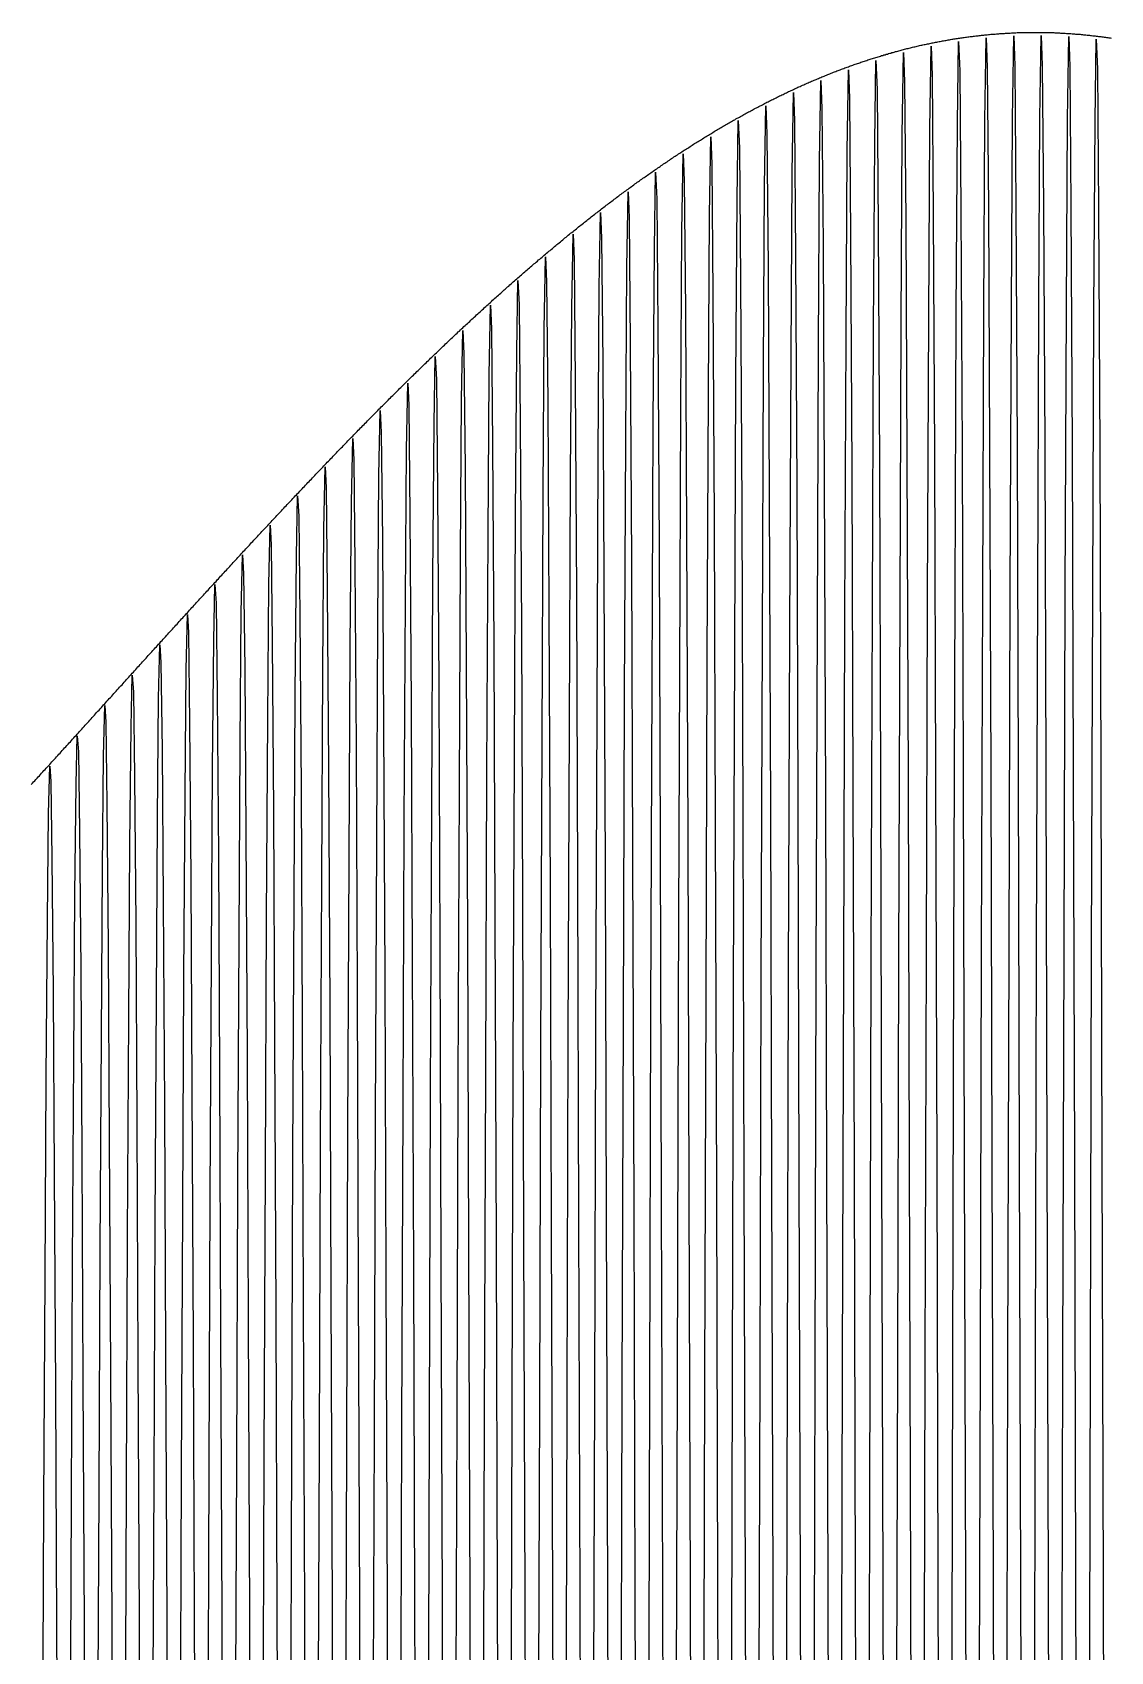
# Model space of a CAD drawing. Header units: metres. Extents: x 5 to 509, y -1 to 159.
# Drawn here: x 67.72 to 75.55, y 51.24 to 63 of the extents above; entities that cross this region are included whole.
import ezdxf

# ---------------------------------------------------------------- set-up
doc = ezdxf.new("R2010")
doc.units = ezdxf.units.M
doc.linetypes.add('DASHED', pattern=[0.6, 0.35, -0.25])
doc.layers.add('WAVE', color=7, linetype='Continuous')

msp = doc.modelspace()

# ---------------------------------------------------------------- linework, layer by layer
at = {"layer": 'WAVE', "linetype": 'DASHED'}
msp.add_lwpolyline([(67.708, 57.537), (67.717, 57.546), (67.725, 57.556), (67.733, 57.565), (67.742, 57.574), (67.75, 57.583), (67.758, 57.592), (67.767, 57.601), (67.775, 57.61), (67.783, 57.619), (67.792, 57.629), (67.8, 57.638), (67.808, 57.647), (67.817, 57.656), (67.825, 57.665), (67.833, 57.674), (67.842, 57.683), (67.85, 57.693), (67.858, 57.702), (67.867, 57.711), (67.875, 57.72), (67.883, 57.729), (67.892, 57.738), (67.9, 57.748), (67.908, 57.757), (67.917, 57.766), (67.925, 57.775), (67.933, 57.784), (67.942, 57.793), (67.95, 57.803), (67.958, 57.812), (67.967, 57.821), (67.975, 57.83), (67.983, 57.839), (67.992, 57.848), (68, 57.858), (68.008, 57.867), (68.017, 57.876), (68.025, 57.885), (68.033, 57.894), (68.042, 57.904), (68.05, 57.913), (68.058, 57.922), (68.067, 57.931), (68.075, 57.94), (68.083, 57.949), (68.092, 57.959), (68.1, 57.968), (68.108, 57.977), (68.117, 57.986), (68.125, 57.995), (68.133, 58.005), (68.142, 58.014), (68.15, 58.023), (68.158, 58.032), (68.167, 58.041), (68.175, 58.051), (68.183, 58.06), (68.192, 58.069), (68.2, 58.078), (68.208, 58.087), (68.217, 58.097), (68.225, 58.106), (68.233, 58.115), (68.242, 58.124), (68.25, 58.133), (68.258, 58.143), (68.267, 58.152), (68.275, 58.161), (68.283, 58.17), (68.292, 58.179), (68.3, 58.189), (68.308, 58.198), (68.317, 58.207), (68.325, 58.216), (68.333, 58.225), (68.342, 58.235), (68.35, 58.244), (68.358, 58.253), (68.367, 58.262), (68.375, 58.271), (68.383, 58.281), (68.392, 58.29), (68.4, 58.299), (68.408, 58.308), (68.417, 58.317), (68.425, 58.327), (68.433, 58.336), (68.442, 58.345), (68.45, 58.354), (68.458, 58.363), (68.467, 58.373), (68.475, 58.382), (68.483, 58.391), (68.492, 58.4), (68.5, 58.409), (68.508, 58.418), (68.517, 58.428), (68.525, 58.437), (68.533, 58.446), (68.542, 58.455), (68.55, 58.464), (68.558, 58.474), (68.567, 58.483), (68.575, 58.492), (68.583, 58.501), (68.592, 58.51), (68.6, 58.52), (68.608, 58.529), (68.617, 58.538), (68.625, 58.547), (68.633, 58.556), (68.642, 58.565), (68.65, 58.575), (68.658, 58.584), (68.667, 58.593), (68.675, 58.602), (68.683, 58.611), (68.692, 58.621), (68.7, 58.63), (68.708, 58.639), (68.717, 58.648), (68.725, 58.657), (68.733, 58.666), (68.742, 58.676), (68.75, 58.685), (68.758, 58.694), (68.767, 58.703), (68.775, 58.712), (68.783, 58.721), (68.792, 58.731), (68.8, 58.74), (68.808, 58.749), (68.817, 58.758), (68.825, 58.767), (68.833, 58.776), (68.842, 58.785), (68.85, 58.795), (68.858, 58.804), (68.867, 58.813), (68.875, 58.822), (68.883, 58.831), (68.892, 58.84), (68.9, 58.849), (68.908, 58.859), (68.917, 58.868), (68.925, 58.877), (68.933, 58.886), (68.942, 58.895), (68.95, 58.904), (68.958, 58.913), (68.967, 58.922), (68.975, 58.932), (68.983, 58.941), (68.992, 58.95), (69, 58.959), (69.008, 58.968), (69.017, 58.977), (69.025, 58.986), (69.033, 58.995), (69.042, 59.004), (69.05, 59.013), (69.058, 59.023), (69.067, 59.032), (69.075, 59.041), (69.083, 59.05), (69.092, 59.059), (69.1, 59.068), (69.108, 59.077), (69.117, 59.086), (69.125, 59.095), (69.133, 59.104), (69.142, 59.113), (69.15, 59.122), (69.158, 59.131), (69.167, 59.14), (69.175, 59.149), (69.183, 59.159), (69.192, 59.168), (69.2, 59.177), (69.208, 59.186), (69.217, 59.195), (69.225, 59.204), (69.233, 59.213), (69.242, 59.222), (69.25, 59.231), (69.258, 59.24), (69.267, 59.249), (69.275, 59.258), (69.283, 59.267), (69.292, 59.276), (69.3, 59.285), (69.308, 59.294), (69.317, 59.303), (69.325, 59.312), (69.333, 59.321), (69.342, 59.33), (69.35, 59.339), (69.358, 59.348), (69.367, 59.357), (69.375, 59.366), (69.383, 59.375), (69.392, 59.384), (69.4, 59.393), (69.408, 59.401), (69.417, 59.41), (69.425, 59.419), (69.433, 59.428), (69.442, 59.437), (69.45, 59.446), (69.458, 59.455), (69.467, 59.464), (69.475, 59.473), (69.483, 59.482), (69.492, 59.491), (69.5, 59.5), (69.508, 59.509), (69.517, 59.517), (69.525, 59.526), (69.533, 59.535), (69.542, 59.544), (69.55, 59.553), (69.558, 59.562), (69.567, 59.571), (69.575, 59.58), (69.583, 59.589), (69.592, 59.597), (69.6, 59.606), (69.608, 59.615), (69.617, 59.624), (69.625, 59.633), (69.633, 59.642), (69.642, 59.65), (69.65, 59.659), (69.658, 59.668), (69.667, 59.677), (69.675, 59.686), (69.683, 59.694), (69.692, 59.703), (69.7, 59.712), (69.708, 59.721), (69.717, 59.73), (69.725, 59.738), (69.733, 59.747), (69.742, 59.756), (69.75, 59.765), (69.758, 59.773), (69.767, 59.782), (69.775, 59.791), (69.783, 59.8), (69.792, 59.808), (69.8, 59.817), (69.808, 59.826), (69.817, 59.835), (69.825, 59.843), (69.833, 59.852), (69.842, 59.861), (69.85, 59.869), (69.858, 59.878), (69.867, 59.887), (69.875, 59.896), (69.883, 59.904), (69.892, 59.913), (69.9, 59.922), (69.908, 59.93), (69.917, 59.939), (69.925, 59.947), (69.933, 59.956), (69.942, 59.965), (69.95, 59.973), (69.958, 59.982), (69.967, 59.991), (69.975, 59.999), (69.983, 60.008), (69.992, 60.016), (70, 60.025), (70.008, 60.034), (70.017, 60.042), (70.025, 60.051), (70.033, 60.059), (70.042, 60.068), (70.05, 60.076), (70.058, 60.085), (70.067, 60.094), (70.075, 60.102), (70.083, 60.111), (70.092, 60.119), (70.1, 60.128), (70.108, 60.136), (70.117, 60.145), (70.125, 60.153), (70.133, 60.162), (70.142, 60.17), (70.15, 60.179), (70.158, 60.187), (70.167, 60.195), (70.175, 60.204), (70.183, 60.212), (70.192, 60.221), (70.2, 60.229), (70.208, 60.238), (70.217, 60.246), (70.225, 60.254), (70.233, 60.263), (70.242, 60.271), (70.25, 60.28), (70.258, 60.288), (70.267, 60.296), (70.275, 60.305), (70.283, 60.313), (70.292, 60.322), (70.3, 60.33), (70.308, 60.338), (70.317, 60.347), (70.325, 60.355), (70.333, 60.363), (70.342, 60.371), (70.35, 60.38), (70.358, 60.388), (70.367, 60.396), (70.375, 60.405), (70.383, 60.413), (70.392, 60.421), (70.4, 60.429), (70.408, 60.438), (70.417, 60.446), (70.425, 60.454), (70.433, 60.462), (70.442, 60.471), (70.45, 60.479), (70.458, 60.487), (70.467, 60.495), (70.475, 60.503), (70.483, 60.511), (70.492, 60.52), (70.5, 60.528), (70.508, 60.536), (70.517, 60.544), (70.525, 60.552), (70.533, 60.56), (70.542, 60.568), (70.55, 60.577), (70.558, 60.585), (70.567, 60.593), (70.575, 60.601), (70.583, 60.609), (70.592, 60.617), (70.6, 60.625), (70.608, 60.633), (70.617, 60.641), (70.625, 60.649), (70.633, 60.657), (70.642, 60.665), (70.65, 60.673), (70.658, 60.681), (70.667, 60.689), (70.675, 60.697), (70.683, 60.705), (70.692, 60.713), (70.7, 60.721), (70.708, 60.729), (70.717, 60.737), (70.725, 60.745), (70.733, 60.753), (70.742, 60.761), (70.75, 60.769), (70.758, 60.776), (70.767, 60.784), (70.775, 60.792), (70.783, 60.8), (70.792, 60.808), (70.8, 60.816), (70.808, 60.824), (70.817, 60.831), (70.825, 60.839), (70.833, 60.847), (70.842, 60.855), (70.85, 60.863), (70.858, 60.87), (70.867, 60.878), (70.875, 60.886), (70.883, 60.894), (70.892, 60.901), (70.9, 60.909), (70.908, 60.917), (70.917, 60.925), (70.925, 60.932), (70.933, 60.94), (70.942, 60.948), (70.95, 60.955), (70.958, 60.963), (70.967, 60.971), (70.975, 60.978), (70.983, 60.986), (70.992, 60.993), (71, 61.001), (71.008, 61.009), (71.017, 61.016), (71.025, 61.024), (71.033, 61.031), (71.042, 61.039), (71.05, 61.046), (71.058, 61.054), (71.067, 61.062), (71.075, 61.069), (71.083, 61.077), (71.092, 61.084), (71.1, 61.092), (71.108, 61.099), (71.117, 61.106), (71.125, 61.114), (71.133, 61.121), (71.142, 61.129), (71.15, 61.136), (71.158, 61.144), (71.167, 61.151), (71.175, 61.158), (71.183, 61.166), (71.192, 61.173), (71.2, 61.18), (71.208, 61.188), (71.217, 61.195), (71.225, 61.202), (71.233, 61.21), (71.242, 61.217), (71.25, 61.224), (71.258, 61.232), (71.267, 61.239), (71.275, 61.246), (71.283, 61.253), (71.292, 61.261), (71.3, 61.268), (71.308, 61.275), (71.317, 61.282), (71.325, 61.289), (71.333, 61.297), (71.342, 61.304), (71.35, 61.311), (71.358, 61.318), (71.367, 61.325), (71.375, 61.332), (71.383, 61.339), (71.392, 61.347), (71.4, 61.354), (71.408, 61.361), (71.417, 61.368), (71.425, 61.375), (71.433, 61.382), (71.442, 61.389), (71.45, 61.396), (71.458, 61.403), (71.467, 61.41), (71.475, 61.417), (71.483, 61.424), (71.492, 61.431), (71.5, 61.438), (71.508, 61.445), (71.517, 61.452), (71.525, 61.459), (71.533, 61.465), (71.542, 61.472), (71.55, 61.479), (71.558, 61.486), (71.567, 61.493), (71.575, 61.5), (71.583, 61.507), (71.592, 61.513), (71.6, 61.52), (71.608, 61.527), (71.617, 61.534), (71.625, 61.541), (71.633, 61.547), (71.642, 61.554), (71.65, 61.561), (71.658, 61.567), (71.667, 61.574), (71.675, 61.581), (71.683, 61.587), (71.692, 61.594), (71.7, 61.601), (71.708, 61.607), (71.717, 61.614), (71.725, 61.621), (71.733, 61.627), (71.742, 61.634), (71.75, 61.64), (71.758, 61.647), (71.767, 61.654), (71.775, 61.66), (71.783, 61.667), (71.792, 61.673), (71.8, 61.68), (71.808, 61.686), (71.817, 61.693), (71.825, 61.699), (71.833, 61.705), (71.842, 61.712), (71.85, 61.718), (71.858, 61.725), (71.867, 61.731), (71.875, 61.737), (71.883, 61.744), (71.892, 61.75), (71.9, 61.757), (71.908, 61.763), (71.917, 61.769), (71.925, 61.775), (71.933, 61.782), (71.942, 61.788), (71.95, 61.794), (71.958, 61.8), (71.967, 61.807), (71.975, 61.813), (71.983, 61.819), (71.992, 61.825), (72, 61.832), (72.008, 61.838), (72.017, 61.844), (72.025, 61.85), (72.033, 61.856), (72.042, 61.862), (72.05, 61.868), (72.058, 61.874), (72.067, 61.88), (72.075, 61.886), (72.083, 61.893), (72.092, 61.899), (72.1, 61.905), (72.108, 61.911), (72.117, 61.917), (72.125, 61.922), (72.133, 61.928), (72.142, 61.934), (72.15, 61.94), (72.158, 61.946), (72.167, 61.952), (72.175, 61.958), (72.183, 61.964), (72.192, 61.97), (72.2, 61.976), (72.208, 61.981), (72.217, 61.987), (72.225, 61.993), (72.233, 61.999), (72.242, 62.005), (72.25, 62.01), (72.258, 62.016), (72.267, 62.022), (72.275, 62.027), (72.283, 62.033), (72.292, 62.039), (72.3, 62.045), (72.308, 62.05), (72.317, 62.056), (72.325, 62.061), (72.333, 62.067), (72.342, 62.073), (72.35, 62.078), (72.358, 62.084), (72.367, 62.089), (72.375, 62.095), (72.383, 62.1), (72.392, 62.106), (72.4, 62.111), (72.408, 62.117), (72.417, 62.122), (72.425, 62.128), (72.433, 62.133), (72.442, 62.139), (72.45, 62.144), (72.458, 62.149), (72.467, 62.155), (72.475, 62.16), (72.483, 62.165), (72.492, 62.171), (72.5, 62.176), (72.508, 62.181), (72.517, 62.187), (72.525, 62.192), (72.533, 62.197), (72.542, 62.202), (72.55, 62.208), (72.558, 62.213), (72.567, 62.218), (72.575, 62.223), (72.583, 62.228), (72.592, 62.233), (72.6, 62.239), (72.608, 62.244), (72.617, 62.249), (72.625, 62.254), (72.633, 62.259), (72.642, 62.264), (72.65, 62.269), (72.658, 62.274), (72.667, 62.279), (72.675, 62.284), (72.683, 62.289), (72.692, 62.294), (72.7, 62.299), (72.708, 62.304), (72.717, 62.309), (72.725, 62.314), (72.733, 62.318), (72.742, 62.323), (72.75, 62.328), (72.758, 62.333), (72.767, 62.338), (72.775, 62.343), (72.783, 62.347), (72.792, 62.352), (72.8, 62.357), (72.808, 62.362), (72.817, 62.366), (72.825, 62.371), (72.833, 62.376), (72.842, 62.38), (72.85, 62.385), (72.858, 62.39), (72.867, 62.394), (72.875, 62.399), (72.883, 62.404), (72.892, 62.408), (72.9, 62.413), (72.908, 62.417), (72.917, 62.422), (72.925, 62.426), (72.933, 62.431), (72.942, 62.435), (72.95, 62.44), (72.958, 62.444), (72.967, 62.449), (72.975, 62.453), (72.983, 62.457), (72.992, 62.462), (73, 62.466), (73.008, 62.47), (73.017, 62.475), (73.025, 62.479), (73.033, 62.483), (73.042, 62.488), (73.05, 62.492), (73.058, 62.496), (73.067, 62.5), (73.075, 62.505), (73.083, 62.509), (73.092, 62.513), (73.1, 62.517), (73.108, 62.521), (73.117, 62.525), (73.125, 62.529), (73.133, 62.534), (73.142, 62.538), (73.15, 62.542), (73.158, 62.546), (73.167, 62.55), (73.175, 62.554), (73.183, 62.558), (73.192, 62.562), (73.2, 62.566), (73.208, 62.57), (73.217, 62.574), (73.225, 62.577), (73.233, 62.581), (73.242, 62.585), (73.25, 62.589), (73.258, 62.593), (73.267, 62.597), (73.275, 62.601), (73.283, 62.604), (73.292, 62.608), (73.3, 62.612), (73.308, 62.616), (73.317, 62.619), (73.325, 62.623), (73.333, 62.627), (73.342, 62.63), (73.35, 62.634), (73.358, 62.638), (73.367, 62.641), (73.375, 62.645), (73.383, 62.648), (73.392, 62.652), (73.4, 62.656), (73.408, 62.659), (73.417, 62.663), (73.425, 62.666), (73.433, 62.67), (73.442, 62.673), (73.45, 62.676), (73.458, 62.68), (73.467, 62.683), (73.475, 62.687), (73.483, 62.69), (73.492, 62.693), (73.5, 62.697), (73.508, 62.7), (73.517, 62.703), (73.525, 62.707), (73.533, 62.71), (73.542, 62.713), (73.55, 62.716), (73.558, 62.72), (73.567, 62.723), (73.575, 62.726), (73.583, 62.729), (73.592, 62.732), (73.6, 62.735), (73.608, 62.738), (73.617, 62.742), (73.625, 62.745), (73.633, 62.748), (73.642, 62.751), (73.65, 62.754), (73.658, 62.757), (73.667, 62.76), (73.675, 62.763), (73.683, 62.766), (73.692, 62.769), (73.7, 62.771), (73.708, 62.774), (73.717, 62.777), (73.725, 62.78), (73.733, 62.783), (73.742, 62.786), (73.75, 62.789), (73.758, 62.791), (73.767, 62.794), (73.775, 62.797), (73.783, 62.8), (73.792, 62.802), (73.8, 62.805), (73.808, 62.808), (73.817, 62.81), (73.825, 62.813), (73.833, 62.816), (73.842, 62.818), (73.85, 62.821), (73.858, 62.823), (73.867, 62.826), (73.875, 62.828), (73.883, 62.831), (73.892, 62.833), (73.9, 62.836), (73.908, 62.838), (73.917, 62.841), (73.925, 62.843), (73.933, 62.846), (73.942, 62.848), (73.95, 62.85), (73.958, 62.853), (73.967, 62.855), (73.975, 62.857), (73.983, 62.86), (73.992, 62.862), (74, 62.864), (74.008, 62.866), (74.017, 62.869), (74.025, 62.871), (74.033, 62.873), (74.042, 62.875), (74.05, 62.877), (74.058, 62.88), (74.067, 62.882), (74.075, 62.884), (74.083, 62.886), (74.092, 62.888), (74.1, 62.89), (74.108, 62.892), (74.117, 62.894), (74.125, 62.896), (74.133, 62.898), (74.142, 62.9), (74.15, 62.902), (74.158, 62.904), (74.167, 62.906), (74.175, 62.907), (74.183, 62.909), (74.192, 62.911), (74.2, 62.913), (74.208, 62.915), (74.217, 62.917), (74.225, 62.918), (74.233, 62.92), (74.242, 62.922), (74.25, 62.923), (74.258, 62.925), (74.267, 62.927), (74.275, 62.928), (74.283, 62.93), (74.292, 62.932), (74.3, 62.933), (74.308, 62.935), (74.317, 62.936), (74.325, 62.938), (74.333, 62.939), (74.342, 62.941), (74.35, 62.942), (74.358, 62.944), (74.367, 62.945), (74.375, 62.947), (74.383, 62.948), (74.392, 62.95), (74.4, 62.951), (74.408, 62.952), (74.417, 62.954), (74.425, 62.955), (74.433, 62.956), (74.442, 62.958), (74.45, 62.959), (74.458, 62.96), (74.467, 62.961), (74.475, 62.962), (74.483, 62.964), (74.492, 62.965), (74.5, 62.966), (74.508, 62.967), (74.517, 62.968), (74.525, 62.969), (74.533, 62.97), (74.542, 62.971), (74.55, 62.972), (74.558, 62.973), (74.567, 62.974), (74.575, 62.975), (74.583, 62.976), (74.592, 62.977), (74.6, 62.978), (74.608, 62.979), (74.617, 62.98), (74.625, 62.981), (74.633, 62.982), (74.642, 62.982), (74.65, 62.983), (74.658, 62.984), (74.667, 62.985), (74.675, 62.986), (74.683, 62.986), (74.692, 62.987), (74.7, 62.988), (74.708, 62.988), (74.717, 62.989), (74.725, 62.99), (74.733, 62.99), (74.742, 62.991), (74.75, 62.991), (74.758, 62.992), (74.767, 62.993), (74.775, 62.993), (74.783, 62.994), (74.792, 62.994), (74.8, 62.995), (74.808, 62.995), (74.817, 62.995), (74.825, 62.996), (74.833, 62.996), (74.842, 62.997), (74.85, 62.997), (74.858, 62.997), (74.867, 62.998), (74.875, 62.998), (74.883, 62.998), (74.892, 62.998), (74.9, 62.999), (74.908, 62.999), (74.917, 62.999), (74.925, 62.999), (74.933, 62.999), (74.942, 63), (74.95, 63), (74.958, 63), (74.967, 63), (74.975, 63), (74.983, 63), (74.992, 63), (75, 63), (75.008, 63), (75.017, 63), (75.025, 63), (75.033, 63), (75.042, 63), (75.05, 63), (75.058, 63), (75.067, 62.999), (75.075, 62.999), (75.083, 62.999), (75.092, 62.999), (75.1, 62.999), (75.108, 62.998), (75.117, 62.998), (75.125, 62.998), (75.133, 62.998), (75.142, 62.997), (75.15, 62.997), (75.158, 62.997), (75.167, 62.996), (75.175, 62.996), (75.183, 62.995), (75.192, 62.995), (75.2, 62.995), (75.208, 62.994), (75.217, 62.994), (75.225, 62.993), (75.233, 62.993), (75.242, 62.992), (75.25, 62.991), (75.258, 62.991), (75.267, 62.99), (75.275, 62.99), (75.283, 62.989), (75.292, 62.988), (75.3, 62.988), (75.308, 62.987), (75.317, 62.986), (75.325, 62.986), (75.333, 62.985), (75.342, 62.984), (75.35, 62.983), (75.358, 62.982), (75.367, 62.982), (75.375, 62.981), (75.383, 62.98), (75.392, 62.979), (75.4, 62.978), (75.408, 62.977), (75.417, 62.976), (75.425, 62.975), (75.433, 62.974), (75.442, 62.973), (75.45, 62.972), (75.458, 62.971), (75.467, 62.97), (75.475, 62.969), (75.483, 62.968), (75.492, 62.967), (75.5, 62.966), (75.508, 62.965), (75.517, 62.964), (75.525, 62.962), (75.533, 62.961), (75.542, 62.96), (75.55, 62.959)], dxfattribs=at)
at = {"layer": 'WAVE'}
for points in [[(74.392, 50.262), (74.4, 53.374), (74.408, 56.325), (74.417, 58.914), (74.425, 60.964), (74.433, 62.336), (74.442, 62.935), (74.45, 62.72), (74.458, 61.707), (74.467, 59.964), (74.475, 57.61), (74.483, 54.804), (74.492, 51.739), (74.5, 48.623)], [(74.592, 50.26), (74.6, 53.38), (74.608, 56.337), (74.617, 58.932), (74.625, 60.986), (74.633, 62.36), (74.642, 62.96), (74.65, 62.744), (74.658, 61.729), (74.667, 59.982), (74.675, 57.622), (74.683, 54.811), (74.692, 51.74), (74.7, 48.618)], [(74.792, 50.259), (74.8, 53.383), (74.808, 56.344), (74.817, 58.942), (74.825, 60.998), (74.833, 62.374), (74.842, 62.974), (74.85, 62.758), (74.858, 61.741), (74.867, 59.991), (74.875, 57.629), (74.883, 54.815), (74.892, 51.741), (74.9, 48.616)], [(74.992, 50.259), (75, 53.384), (75.008, 56.347), (75.017, 58.945), (75.025, 61.002), (75.033, 62.377), (75.042, 62.977), (75.05, 62.76), (75.058, 61.743), (75.067, 59.993), (75.075, 57.63), (75.083, 54.815), (75.092, 51.741), (75.1, 48.616)], [(75.192, 50.259), (75.2, 53.383), (75.208, 56.344), (75.217, 58.941), (75.225, 60.996), (75.233, 62.37), (75.242, 62.969), (75.25, 62.752), (75.258, 61.735), (75.267, 59.986), (75.275, 57.625), (75.283, 54.812), (75.292, 51.74), (75.3, 48.618)], [(75.392, 50.26), (75.4, 53.38), (75.408, 56.337), (75.417, 58.929), (75.425, 60.981), (75.433, 62.353), (75.442, 62.951), (75.45, 62.734), (75.458, 61.717), (75.467, 59.971), (75.475, 57.613), (75.483, 54.806), (75.492, 51.739), (75.5, 48.623)], [(73.992, 50.267), (74, 53.357), (74.008, 56.287), (74.017, 58.858), (74.025, 60.894), (74.033, 62.257), (74.042, 62.853), (74.05, 62.641), (74.058, 61.635), (74.067, 59.904), (74.075, 57.566), (74.083, 54.779), (74.092, 51.734), (74.1, 48.638)], [(74.192, 50.264), (74.2, 53.367), (74.208, 56.309), (74.217, 58.89), (74.225, 60.934), (74.233, 62.301), (74.242, 62.899), (74.25, 62.686), (74.258, 61.676), (74.267, 59.938), (74.275, 57.591), (74.283, 54.794), (74.292, 51.737), (74.3, 48.629)], [(73.592, 50.275), (73.6, 53.331), (73.608, 56.23), (73.617, 58.774), (73.625, 60.789), (73.633, 62.138), (73.642, 62.728), (73.65, 62.519), (73.658, 61.525), (73.667, 59.813), (73.675, 57.499), (73.683, 54.741), (73.692, 51.727), (73.7, 48.661)], [(73.792, 50.271), (73.8, 53.345), (73.808, 56.261), (73.817, 58.819), (73.825, 60.846), (73.833, 62.202), (73.842, 62.796), (73.85, 62.585), (73.858, 61.585), (73.867, 59.863), (73.875, 57.536), (73.883, 54.762), (73.892, 51.731), (73.9, 48.649)], [(73.392, 50.28), (73.4, 53.316), (73.408, 56.195), (73.417, 58.722), (73.425, 60.724), (73.433, 62.064), (73.442, 62.651), (73.45, 62.444), (73.458, 61.456), (73.467, 59.756), (73.475, 57.457), (73.483, 54.717), (73.492, 51.722), (73.5, 48.676)], [(72.992, 50.292), (73, 53.278), (73.008, 56.111), (73.017, 58.597), (73.025, 60.568), (73.033, 61.887), (73.042, 62.466), (73.05, 62.263), (73.058, 61.292), (73.067, 59.619), (73.075, 57.357), (73.083, 54.66), (73.092, 51.711), (73.1, 48.712)], [(73.192, 50.286), (73.2, 53.298), (73.208, 56.155), (73.217, 58.663), (73.225, 60.65), (73.233, 61.98), (73.242, 62.563), (73.25, 62.358), (73.258, 61.379), (73.267, 59.691), (73.275, 57.41), (73.283, 54.69), (73.292, 51.717), (73.3, 48.693)], [(72.792, 50.299), (72.8, 53.256), (72.808, 56.062), (72.817, 58.526), (72.825, 60.478), (72.833, 61.785), (72.842, 62.359), (72.85, 62.158), (72.858, 61.197), (72.867, 59.539), (72.875, 57.298), (72.883, 54.626), (72.892, 51.705), (72.9, 48.733)], [(72.592, 50.306), (72.6, 53.233), (72.608, 56.01), (72.617, 58.448), (72.625, 60.38), (72.633, 61.675), (72.642, 62.242), (72.65, 62.044), (72.658, 61.093), (72.667, 59.453), (72.675, 57.235), (72.683, 54.59), (72.692, 51.698), (72.7, 48.755)], [(72.392, 50.314), (72.4, 53.207), (72.408, 55.953), (72.417, 58.364), (72.425, 60.275), (72.433, 61.555), (72.442, 62.117), (72.45, 61.922), (72.458, 60.982), (72.467, 59.36), (72.475, 57.166), (72.483, 54.55), (72.492, 51.69), (72.5, 48.78)], [(72.192, 50.323), (72.2, 53.181), (72.208, 55.893), (72.217, 58.274), (72.225, 60.163), (72.233, 61.428), (72.242, 61.984), (72.25, 61.791), (72.258, 60.862), (72.267, 59.26), (72.275, 57.093), (72.283, 54.508), (72.292, 51.682), (72.3, 48.806)], [(71.992, 50.331), (72, 53.152), (72.008, 55.829), (72.017, 58.18), (72.025, 60.043), (72.033, 61.293), (72.042, 61.841), (72.05, 61.652), (72.058, 60.735), (72.067, 59.154), (72.075, 57.015), (72.083, 54.464), (72.092, 51.673), (72.1, 48.834)], [(71.792, 50.341), (71.8, 53.122), (71.808, 55.761), (71.817, 58.079), (71.825, 59.918), (71.833, 61.15), (71.842, 61.691), (71.85, 61.505), (71.858, 60.601), (71.867, 59.042), (71.875, 56.933), (71.883, 54.416), (71.892, 51.664), (71.9, 48.863)], [(71.592, 50.351), (71.6, 53.09), (71.608, 55.69), (71.617, 57.974), (71.625, 59.785), (71.633, 61), (71.642, 61.534), (71.65, 61.35), (71.658, 60.461), (71.667, 58.925), (71.675, 56.846), (71.683, 54.367), (71.692, 51.654), (71.7, 48.894)], [(71.392, 50.361), (71.4, 53.057), (71.408, 55.616), (71.417, 57.864), (71.425, 59.647), (71.433, 60.843), (71.442, 61.369), (71.45, 61.189), (71.458, 60.313), (71.467, 58.802), (71.475, 56.756), (71.483, 54.315), (71.492, 51.644), (71.5, 48.926)], [(71.192, 50.372), (71.2, 53.023), (71.208, 55.539), (71.217, 57.75), (71.225, 59.504), (71.233, 60.68), (71.242, 61.198), (71.25, 61.021), (71.258, 60.16), (71.267, 58.673), (71.275, 56.661), (71.283, 54.26), (71.292, 51.634), (71.3, 48.96)], [(70.992, 50.383), (71, 52.987), (71.008, 55.459), (71.017, 57.632), (71.025, 59.355), (71.033, 60.511), (71.042, 61.02), (71.05, 60.846), (71.058, 60.001), (71.067, 58.54), (71.075, 56.563), (71.083, 54.204), (71.092, 51.623), (71.1, 48.995)], [(70.792, 50.394), (70.8, 52.95), (70.808, 55.377), (70.817, 57.509), (70.825, 59.201), (70.833, 60.336), (70.842, 60.836), (70.85, 60.666), (70.858, 59.836), (70.867, 58.403), (70.875, 56.462), (70.883, 54.146), (70.892, 51.612), (70.9, 49.031)], [(70.592, 50.406), (70.6, 52.912), (70.608, 55.292), (70.617, 57.383), (70.625, 59.043), (70.633, 60.156), (70.642, 60.647), (70.65, 60.48), (70.658, 59.667), (70.667, 58.261), (70.675, 56.358), (70.683, 54.086), (70.692, 51.6), (70.7, 49.069)], [(70.392, 50.418), (70.4, 52.873), (70.408, 55.205), (70.417, 57.254), (70.425, 58.88), (70.433, 59.971), (70.442, 60.452), (70.45, 60.29), (70.458, 59.493), (70.467, 58.116), (70.475, 56.251), (70.483, 54.024), (70.492, 51.588), (70.5, 49.107)], [(70.192, 50.431), (70.2, 52.834), (70.208, 55.116), (70.217, 57.122), (70.225, 58.714), (70.233, 59.782), (70.242, 60.254), (70.25, 60.095), (70.258, 59.315), (70.267, 57.967), (70.275, 56.141), (70.283, 53.961), (70.292, 51.576), (70.3, 49.146)], [(69.992, 50.443), (70, 52.793), (70.008, 55.025), (70.017, 56.987), (70.025, 58.544), (70.033, 59.589), (70.042, 60.051), (70.05, 59.896), (70.058, 59.133), (70.067, 57.815), (70.075, 56.029), (70.083, 53.897), (70.092, 51.563), (70.1, 49.187)], [(69.792, 50.456), (69.8, 52.752), (69.808, 54.932), (69.817, 56.849), (69.825, 58.371), (69.833, 59.393), (69.842, 59.844), (69.85, 59.693), (69.858, 58.948), (69.867, 57.66), (69.875, 55.915), (69.883, 53.831), (69.892, 51.55), (69.9, 49.228)], [(69.592, 50.469), (69.6, 52.71), (69.608, 54.839), (69.617, 56.71), (69.625, 58.195), (69.633, 59.193), (69.642, 59.634), (69.65, 59.487), (69.658, 58.76), (69.667, 57.503), (69.675, 55.799), (69.683, 53.765), (69.692, 51.538), (69.7, 49.269)], [(69.392, 50.482), (69.4, 52.667), (69.408, 54.743), (69.417, 56.568), (69.425, 58.017), (69.433, 58.991), (69.442, 59.421), (69.45, 59.278), (69.458, 58.569), (69.467, 57.343), (69.475, 55.682), (69.483, 53.697), (69.492, 51.524), (69.5, 49.311)], [(69.192, 50.496), (69.2, 52.624), (69.208, 54.647), (69.217, 56.426), (69.225, 57.838), (69.233, 58.786), (69.242, 59.206), (69.25, 59.067), (69.258, 58.377), (69.267, 57.182), (69.275, 55.563), (69.283, 53.629), (69.292, 51.511), (69.3, 49.354)], [(68.992, 50.509), (69, 52.581), (69.008, 54.55), (69.017, 56.281), (69.025, 57.656), (69.033, 58.58), (69.042, 58.989), (69.05, 58.854), (69.058, 58.182), (69.067, 57.019), (69.075, 55.443), (69.083, 53.56), (69.092, 51.498), (69.1, 49.397)], [(68.792, 50.523), (68.8, 52.538), (68.808, 54.453), (68.817, 56.136), (68.825, 57.474), (68.833, 58.373), (68.842, 58.771), (68.85, 58.639), (68.858, 57.986), (68.867, 56.855), (68.875, 55.322), (68.883, 53.49), (68.892, 51.484), (68.9, 49.441)], [(68.592, 50.536), (68.6, 52.494), (68.608, 54.355), (68.617, 55.991), (68.625, 57.29), (68.633, 58.164), (68.642, 58.551), (68.65, 58.424), (68.658, 57.789), (68.667, 56.69), (68.675, 55.2), (68.683, 53.42), (68.692, 51.471), (68.7, 49.484)], [(68.392, 50.55), (68.4, 52.45), (68.408, 54.256), (68.417, 55.845), (68.425, 57.107), (68.433, 57.955), (68.442, 58.331), (68.45, 58.208), (68.458, 57.592), (68.467, 56.525), (68.475, 55.079), (68.483, 53.35), (68.492, 51.457), (68.5, 49.528)], [(68.192, 50.563), (68.2, 52.406), (68.208, 54.158), (68.217, 55.699), (68.225, 56.923), (68.233, 57.746), (68.242, 58.111), (68.25, 57.991), (68.258, 57.394), (68.267, 56.36), (68.275, 54.957), (68.283, 53.28), (68.292, 51.443), (68.3, 49.572)], [(67.992, 50.577), (68, 52.362), (68.008, 54.06), (68.017, 55.552), (68.025, 56.739), (68.033, 57.537), (68.042, 57.89), (68.05, 57.775), (68.058, 57.197), (68.067, 56.194), (68.075, 54.835), (68.083, 53.21), (68.092, 51.43), (68.1, 49.616)], [(67.792, 50.591), (67.8, 52.319), (67.808, 53.962), (67.817, 55.407), (67.825, 56.555), (67.833, 57.328), (67.842, 57.671), (67.85, 57.559), (67.858, 57), (67.867, 56.029), (67.875, 54.713), (67.883, 53.14), (67.892, 51.416), (67.9, 49.659)]]:
    msp.add_lwpolyline(points, dxfattribs=at)

doc.saveas('drawing.dxf')
